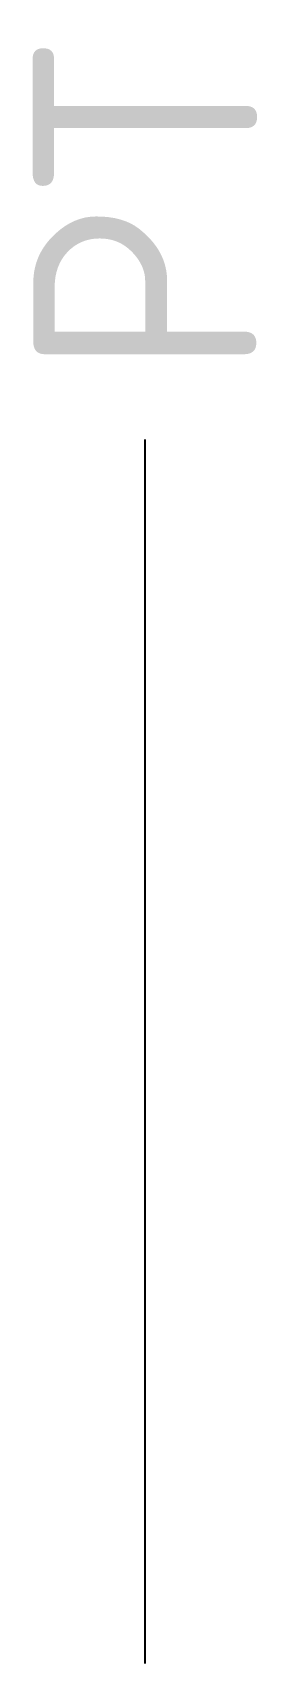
# Model space of a CAD drawing. Header units: metres. Extents: x -0.45 to -0.09, y -0.72 to 1.9.
import ezdxf

# ---------------------------------------------------------------- set-up
doc = ezdxf.new("R2010")
doc.units = ezdxf.units.M
doc.styles.add('NLCS-ISO', font='NLCS-ISO.ttf')

msp = doc.modelspace()

# ---------------------------------------------------------------- linework, layer by layer
msp.add_line((-0.27, -0.7176), (-0.27, 1.2499))

# ---------------------------------------------------------------- texts
at = {"insert": (-0.27, 1.3499), "char_height": 0.36, "attachment_point": 4, "rotation": 90, "line_spacing_factor": 0.85, "style": 'NLCS-ISO', "bg_fill": 3, "box_fill_scale": 1.0015, "bg_fill_color": 7, "bg_fill_transparency": 0}
msp.add_mtext('PT', dxfattribs=at)

doc.saveas('drawing.dxf')
